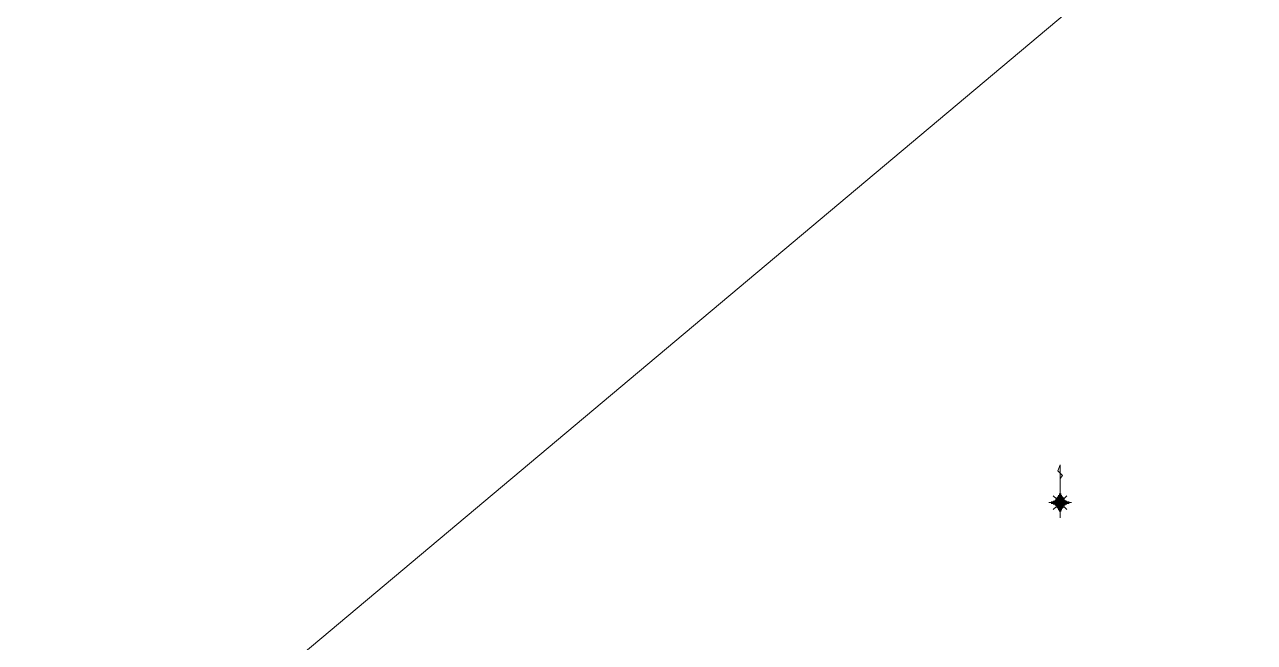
# Model space of a CAD drawing. Header units: metres. Extents: x -10443 to -4073, y -33280 to -26846.
# Drawn here: x -7997 to -7182, y -28893 to -28483 of the extents above; entities that cross this region are included whole.
import ezdxf

# ---------------------------------------------------------------- set-up
doc = ezdxf.new("R2010")
doc.units = ezdxf.units.M
doc.header["$MEASUREMENT"] = 0
doc.linetypes.add('CONTINUOUS_1', pattern=[0])
doc.linetypes.add('CONTINUOUS_2', pattern=[0])
doc.layers.add('メッシュ', color=241, linetype='CONTINUOUS_2', lineweight=18)
doc.layers.add('図枠', color=241, linetype='CONTINUOUS_2', lineweight=18)

msp = doc.modelspace()

# ---------------------------------------------------------------- linework, layer by layer
at = {"layer": 'メッシュ', "color": 241, "linetype": 'CONTINUOUS_1', "lineweight": 18}
msp.add_line((-6661.43, -27934.17), (-9729.43, -30508.53), dxfattribs=at)
at = {"layer": '図枠', "lineweight": 18}
for p, q in [((-7310.37, -28774.9), (-7311.87, -28778.9)), ((-7311.87, -28778.9), (-7308.87, -28781.9)), ((-7310.37, -28809.9), (-7310.37, -28774.9)), ((-7308.87, -28781.9), (-7310.37, -28783.9)), ((-7312.87, -28797.4), (-7314.87, -28795.4)), ((-7311.87, -28798.4), (-7311.87, -28795.9)), ((-7311.37, -28798.9), (-7311.37, -28794.9)), ((-7310.87, -28799.4), (-7310.87, -28793.9)), ((-7309.87, -28793.9), (-7309.87, -28799.4)), ((-7309.37, -28798.9), (-7309.37, -28794.9)), ((-7308.87, -28795.9), (-7308.87, -28798.4)), ((-7307.87, -28797.4), (-7305.87, -28795.4)), ((-7317.87, -28799.9), (-7302.87, -28799.9)), ((-7310.87, -28799.4), (-7316.37, -28799.4)), ((-7316.37, -28800.4), (-7310.87, -28800.4)), ((-7311.37, -28798.9), (-7314.87, -28798.9)), ((-7311.37, -28800.9), (-7314.87, -28800.9)), ((-7312.87, -28802.4), (-7314.87, -28804.4)), ((-7311.87, -28798.4), (-7313.87, -28798.4)), ((-7313.87, -28801.4), (-7311.87, -28801.4)), ((-7312.37, -28797.9), (-7313.37, -28797.9)), ((-7313.37, -28801.9), (-7312.37, -28801.9)), ((-7312.37, -28797.9), (-7312.37, -28796.4)), ((-7312.37, -28801.9), (-7312.37, -28803.4)), ((-7311.87, -28803.9), (-7311.87, -28801.4)), ((-7311.37, -28800.9), (-7311.37, -28804.9)), ((-7310.87, -28805.9), (-7310.87, -28800.4)), ((-7304.37, -28799.4), (-7309.87, -28799.4)), ((-7309.87, -28800.4), (-7304.37, -28800.4)), ((-7309.87, -28800.4), (-7309.87, -28805.9)), ((-7305.87, -28798.9), (-7309.37, -28798.9)), ((-7309.37, -28800.9), (-7305.87, -28800.9)), ((-7309.37, -28800.9), (-7309.37, -28804.9)), ((-7306.87, -28798.4), (-7308.87, -28798.4)), ((-7308.87, -28801.4), (-7308.87, -28803.9)), ((-7308.87, -28801.4), (-7306.87, -28801.4)), ((-7308.37, -28797.9), (-7308.37, -28796.4)), ((-7307.37, -28797.9), (-7308.37, -28797.9)), ((-7308.37, -28801.9), (-7308.37, -28803.4)), ((-7308.37, -28801.9), (-7307.37, -28801.9)), ((-7307.87, -28802.4), (-7305.87, -28804.4))]:
    msp.add_line(p, q, dxfattribs=at)

doc.saveas('drawing.dxf')
